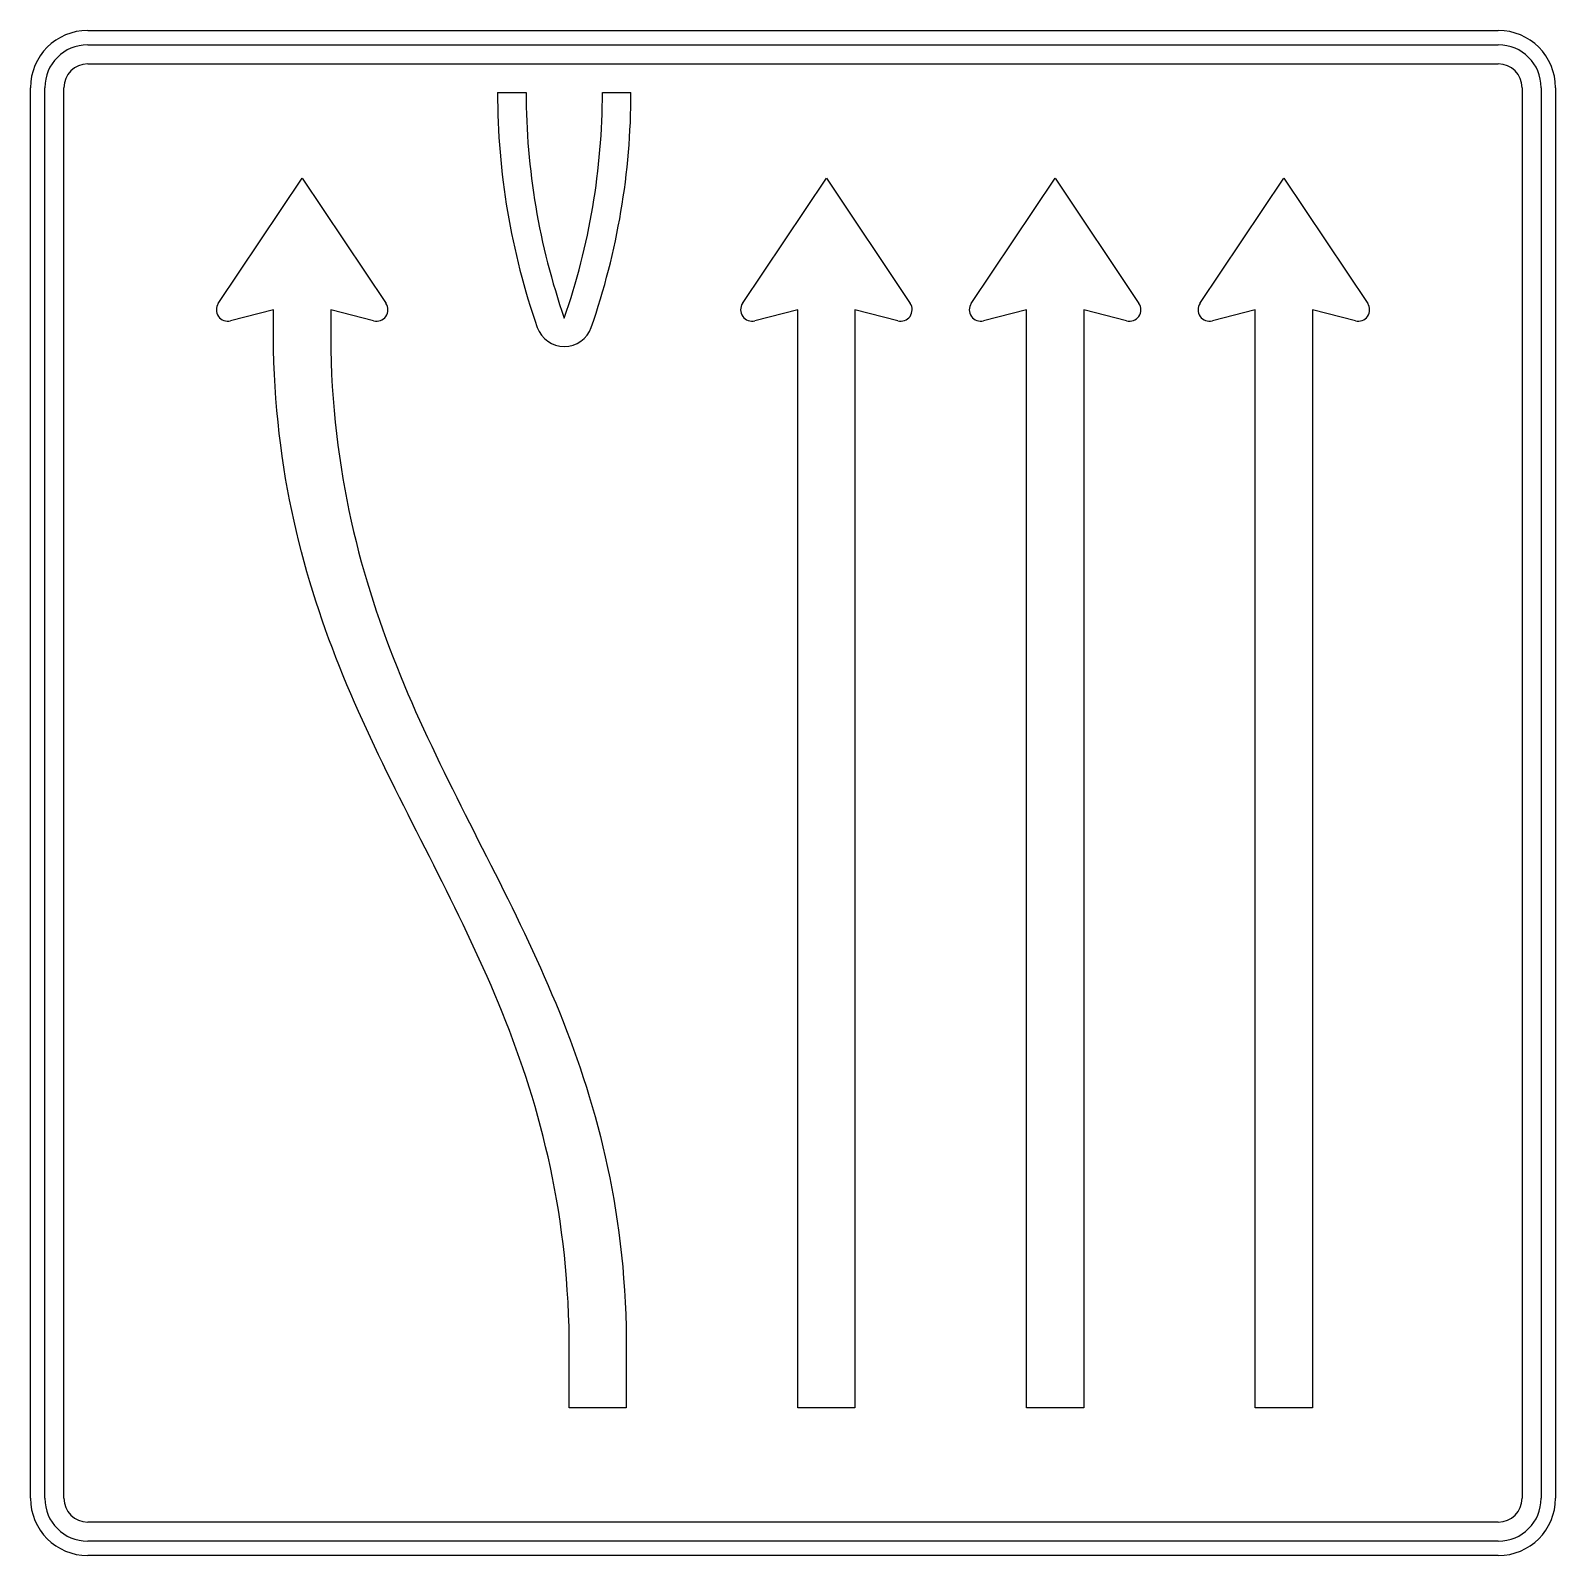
# Model space of a CAD drawing. Extents: x 0 to 1600, y 0 to 1600.
import ezdxf

# ---------------------------------------------------------------- set-up
doc = ezdxf.new("R2010")
doc.units = 0
doc.header["$LTSCALE"] = 25
doc.linetypes.add('AUSGEZOGEN', pattern=[0])
doc.layers.get('0').update_dxf_attribs({"linetype": 'AUSGEZOGEN'})

msp = doc.modelspace()

# ---------------------------------------------------------------- linework, layer by layer
for p, q in [((60, 1600), (1540, 1600)), ((60, 1585), (1540, 1585)), ((60, 1565), (1540, 1565)), ((0, 60), (0, 1540)), ((15, 60), (15, 1540)), ((35, 60), (35, 1540)), ((1565, 1540), (1565, 60)), ((1585, 1540), (1585, 60)), ((1600, 1540), (1600, 60)), ((490, 1535), (520, 1535)), ((600, 1535), (630, 1535)), ((197, 1313.7), (285, 1445)), ((285, 1445), (373, 1313.7)), ((747, 1313.7), (835, 1445)), ((835, 1445), (923, 1313.7)), ((987, 1313.7), (1075, 1445)), ((1075, 1445), (1163, 1313.7)), ((1227, 1313.7), (1315, 1445)), ((1315, 1445), (1403, 1313.7)), ((255, 1307), (210, 1295.4)), ((255, 1265), (255, 1307)), ((360, 1295.4), (315, 1307)), ((315, 1307), (315, 1265)), ((560, 1298.4), (560, 1298.4)), ((805, 1307), (760, 1295.4)), ((805, 155), (805, 1307)), ((865, 1307), (865, 155)), ((910, 1295.4), (865, 1307)), ((1045, 1307), (1000, 1295.4)), ((1045, 155), (1045, 1307)), ((1150, 1295.4), (1105, 1307)), ((1105, 1307), (1105, 155)), ((1285, 1307), (1240, 1295.4)), ((1285, 155), (1285, 1307)), ((1390, 1295.4), (1345, 1307)), ((1345, 1307), (1345, 155)), ((531.7, 1288.5), (531.7, 1288.5)), ((588.3, 1288.5), (588.3, 1288.5)), ((255.4, 1252), (255, 1265)), ((315, 1265), (315.4, 1252)), ((255.9, 1239.1), (255.4, 1252)), ((315.4, 1252), (315.9, 1239.1)), ((256.6, 1226.4), (255.9, 1239.1)), ((315.9, 1239.1), (316.6, 1226.4)), ((257.5, 1213.8), (256.6, 1226.4)), ((316.6, 1226.4), (317.5, 1213.8)), ((258.5, 1201.4), (257.5, 1213.8)), ((259.7, 1189.2), (258.5, 1201.4)), ((317.5, 1213.8), (318.5, 1201.4)), ((318.5, 1201.4), (319.7, 1189.2)), ((261, 1177.1), (259.7, 1189.2)), ((319.7, 1189.2), (321, 1177.1)), ((262.5, 1165.1), (261, 1177.1)), ((321, 1177.1), (322.5, 1165.1)), ((264.1, 1153.3), (262.5, 1165.1)), ((265.8, 1141.7), (264.1, 1153.3)), ((322.5, 1165.1), (324.1, 1153.3)), ((324.1, 1153.3), (325.8, 1141.7)), ((267.7, 1130.1), (265.8, 1141.7)), ((325.8, 1141.7), (327.7, 1130.1)), ((269.7, 1118.8), (267.7, 1130.1)), ((327.7, 1130.1), (329.7, 1118.7)), ((271.8, 1107.5), (269.7, 1118.8)), ((274.1, 1096.3), (271.8, 1107.5)), ((329.7, 1118.7), (331.8, 1107.5)), ((331.8, 1107.5), (334.1, 1096.3)), ((276.5, 1085.3), (274.1, 1096.3)), ((334.1, 1096.3), (336.5, 1085.3)), ((279, 1074.4), (276.5, 1085.3)), ((281.6, 1063.7), (279, 1074.4)), ((336.5, 1085.3), (339, 1074.4)), ((339, 1074.4), (341.6, 1063.7)), ((284.3, 1053), (281.6, 1063.7)), ((341.6, 1063.7), (344.3, 1053)), ((287.1, 1042.4), (284.3, 1053)), ((290, 1032), (287.1, 1042.4)), ((344.3, 1053), (347.1, 1042.4)), ((347.1, 1042.4), (350, 1032)), ((293.1, 1021.6), (290, 1032)), ((350, 1032), (353.1, 1021.6)), ((296.2, 1011.4), (293.1, 1021.6)), ((299.4, 1001.2), (296.2, 1011.4)), ((353.1, 1021.6), (356.2, 1011.4)), ((356.2, 1011.4), (359.4, 1001.2)), ((302.7, 991.2), (299.4, 1001.2)), ((359.4, 1001.2), (362.7, 991.2)), ((306.1, 981.2), (302.7, 991.2)), ((309.6, 971.3), (306.1, 981.2)), ((362.7, 991.2), (366.1, 981.2)), ((366.1, 981.2), (369.6, 971.3)), ((313.1, 961.5), (309.6, 971.3)), ((316.8, 951.8), (313.1, 961.5)), ((369.6, 971.3), (373.1, 961.5)), ((373.1, 961.5), (376.8, 951.8)), ((320.5, 942.1), (316.8, 951.8)), ((376.8, 951.8), (380.5, 942.1)), ((324.3, 932.6), (320.5, 942.1)), ((328.1, 923.1), (324.3, 932.6)), ((380.5, 942.1), (384.3, 932.6)), ((384.3, 932.6), (388.1, 923)), ((332, 913.6), (328.1, 923.1)), ((336, 904.2), (332, 913.6)), ((388.1, 923), (392, 913.6)), ((392, 913.6), (396, 904.2)), ((340, 894.9), (336, 904.2)), ((396, 904.2), (400, 894.9)), ((344.1, 885.6), (340, 894.9)), ((348.2, 876.4), (344.1, 885.6)), ((400, 894.9), (404.1, 885.6)), ((404.1, 885.6), (408.2, 876.4)), ((352.4, 867.3), (348.2, 876.4)), ((356.6, 858.1), (352.4, 867.3)), ((408.2, 876.4), (412.4, 867.3)), ((412.4, 867.3), (416.6, 858.1)), ((360.9, 849.1), (356.6, 858.1)), ((365.2, 840), (360.9, 849.1)), ((416.6, 858.1), (420.9, 849.1)), ((420.9, 849.1), (425.2, 840)), ((369.5, 831), (365.2, 840)), ((425.2, 840), (429.5, 831)), ((373.9, 822), (369.5, 831)), ((378.3, 813.1), (373.9, 822)), ((429.5, 831), (433.9, 822)), ((433.9, 822), (438.3, 813.1)), ((382.7, 804.2), (378.3, 813.1)), ((387.2, 795.3), (382.7, 804.2)), ((438.3, 813.1), (442.7, 804.2)), ((442.7, 804.2), (447.2, 795.3)), ((391.6, 786.4), (387.2, 795.3)), ((396.1, 777.5), (391.6, 786.4)), ((447.2, 795.3), (451.6, 786.4)), ((451.6, 786.4), (456.1, 777.5)), ((400.6, 768.7), (396.1, 777.5)), ((405, 759.8), (400.6, 768.7)), ((456.1, 777.5), (460.6, 768.7)), ((460.6, 768.7), (465, 759.8)), ((409.5, 751), (405, 759.8)), ((465, 759.8), (469.5, 751)), ((414, 742.1), (409.5, 751)), ((418.5, 733.3), (414, 742.1)), ((469.5, 751), (474, 742.1)), ((474, 742.1), (478.5, 733.3)), ((423, 724.4), (418.5, 733.3)), ((427.4, 715.6), (423, 724.4)), ((478.5, 733.3), (483, 724.4)), ((483, 724.4), (487.4, 715.6)), ((431.9, 706.7), (427.4, 715.6)), ((436.3, 697.8), (431.9, 706.7)), ((487.4, 715.6), (491.9, 706.7)), ((491.9, 706.7), (496.3, 697.8)), ((440.8, 688.9), (436.3, 697.8)), ((445.2, 680), (440.8, 688.9)), ((496.3, 697.8), (500.8, 688.9)), ((500.8, 688.9), (505.2, 680)), ((449.5, 671), (445.2, 680)), ((505.2, 680), (509.5, 671)), ((453.9, 662.1), (449.5, 671)), ((458.2, 653.1), (453.9, 662.1)), ((509.5, 671), (513.9, 662.1)), ((513.9, 662.1), (518.2, 653.1)), ((462.5, 644), (458.2, 653.1)), ((466.7, 634.9), (462.5, 644)), ((518.2, 653.1), (522.5, 644)), ((522.5, 644), (526.7, 634.9)), ((470.9, 625.8), (466.7, 634.9)), ((475, 616.6), (470.9, 625.8)), ((526.7, 634.9), (530.9, 625.8)), ((530.9, 625.8), (535, 616.6)), ((479.1, 607.4), (475, 616.6)), ((535, 616.6), (539.1, 607.4)), ((483.2, 598.1), (479.1, 607.4)), ((487.1, 588.7), (483.2, 598.1)), ((539.1, 607.4), (543.2, 598.1)), ((543.2, 598.1), (547.1, 588.7)), ((491.1, 579.4), (487.1, 588.7)), ((494.9, 569.9), (491.1, 579.4)), ((547.1, 588.7), (551.1, 579.4)), ((551.1, 579.4), (554.9, 569.9)), ((498.7, 560.4), (494.9, 569.9)), ((502.5, 550.8), (498.7, 560.4)), ((554.9, 569.9), (558.7, 560.4)), ((558.7, 560.4), (562.5, 550.8)), ((506.1, 541.1), (502.5, 550.8)), ((562.5, 550.8), (566.1, 541.1)), ((509.7, 531.4), (506.1, 541.1)), ((513.2, 521.5), (509.7, 531.4)), ((566.1, 541.1), (569.7, 531.4)), ((569.7, 531.4), (573.2, 521.5)), ((516.6, 511.6), (513.2, 521.5)), ((573.2, 521.5), (576.6, 511.6)), ((519.9, 501.6), (516.6, 511.6)), ((523.2, 491.5), (519.9, 501.6)), ((576.6, 511.6), (579.9, 501.6)), ((579.9, 501.6), (583.2, 491.5)), ((526.3, 481.4), (523.2, 491.5)), ((529.4, 471.1), (526.3, 481.4)), ((583.2, 491.5), (586.3, 481.4)), ((586.3, 481.4), (589.4, 471.1)), ((532.3, 460.7), (529.4, 471.1)), ((589.4, 471.1), (592.3, 460.7)), ((535.2, 450.2), (532.3, 460.7)), ((537.9, 439.6), (535.2, 450.2)), ((592.3, 460.7), (595.2, 450.2)), ((595.2, 450.2), (597.9, 439.6)), ((540.5, 428.9), (537.9, 439.6)), ((597.9, 439.6), (600.5, 428.9)), ((543, 418.1), (540.5, 428.9)), ((545.4, 407.2), (543, 418.1)), ((600.5, 428.9), (603, 418.1)), ((603, 418.1), (605.4, 407.2)), ((547.7, 396.1), (545.4, 407.2)), ((605.4, 407.2), (607.7, 396.1)), ((549.9, 385), (547.7, 396.1)), ((551.9, 373.7), (549.9, 385)), ((607.7, 396.1), (609.9, 385)), ((609.9, 385), (611.9, 373.7)), ((553.8, 362.2), (551.9, 373.7)), ((611.9, 373.7), (613.8, 362.2)), ((555.6, 350.7), (553.8, 362.2)), ((613.8, 362.2), (615.6, 350.7)), ((557.2, 339), (555.6, 350.7)), ((558.7, 327.1), (557.2, 339)), ((615.6, 350.7), (617.2, 339)), ((617.2, 339), (618.7, 327.1)), ((560.1, 315.1), (558.7, 327.1)), ((618.7, 327.1), (620.1, 315.1)), ((561.3, 303), (560.1, 315.1)), ((620.1, 315.1), (621.3, 303)), ((562.3, 290.7), (561.3, 303)), ((563.2, 278.3), (562.3, 290.7)), ((621.3, 303), (622.3, 290.7)), ((622.3, 290.7), (623.2, 278.3)), ((564, 265.7), (563.2, 278.3)), ((623.2, 278.3), (624, 265.7)), ((564.6, 252.9), (564, 265.7)), ((624, 265.7), (624.6, 252.9)), ((565, 240), (564.6, 252.9)), ((565, 155), (565, 240)), ((624.6, 252.9), (625, 240)), ((625, 240), (625, 155)), ((625, 155), (565, 155)), ((865, 155), (805, 155)), ((1105, 155), (1045, 155)), ((1345, 155), (1285, 155)), ((1540, 35), (60, 35)), ((1540, 15), (60, 15)), ((1540, 0), (60, 0))]:
    msp.add_line(p, q)
for centre, radius, start, end in [((60, 1540), 60, 90, 180), ((1540, 1540), 60, 0, 90), ((60, 1540), 45, 90, 180), ((1540, 1540), 45, 0, 90), ((60, 1540), 25, 90, 180), ((1540, 1540), 25, 0, 90), ((1240, 1535), 750, 180, 199.1881), ((1240, 1535), 720, 180, 199.1881), ((-120, 1535), 720, 340.8119, 360), ((-120, 1535), 750, 340.8119, 360), ((207, 1307), 12, 146.195, 284.475), ((363, 1307), 12, 255.525, 393.805), ((757, 1307), 12, 146.195, 284.475), ((913, 1307), 12, 255.525, 393.805), ((997, 1307), 12, 146.195, 284.475), ((1153, 1307), 12, 255.525, 393.805), ((1237, 1307), 12, 146.195, 284.475), ((1393, 1307), 12, 255.525, 393.805), ((560, 1298.4), 30, 199.1881, 340.8119), ((60, 60), 60, 180, 270), ((60, 60), 45, 180, 270), ((60, 60), 25, 180, 270), ((1540, 60), 60, 270, 360), ((1540, 60), 45, 270, 360), ((1540, 60), 25, 270, 360)]:
    msp.add_arc(centre, radius, start, end)

doc.saveas('drawing.dxf')
